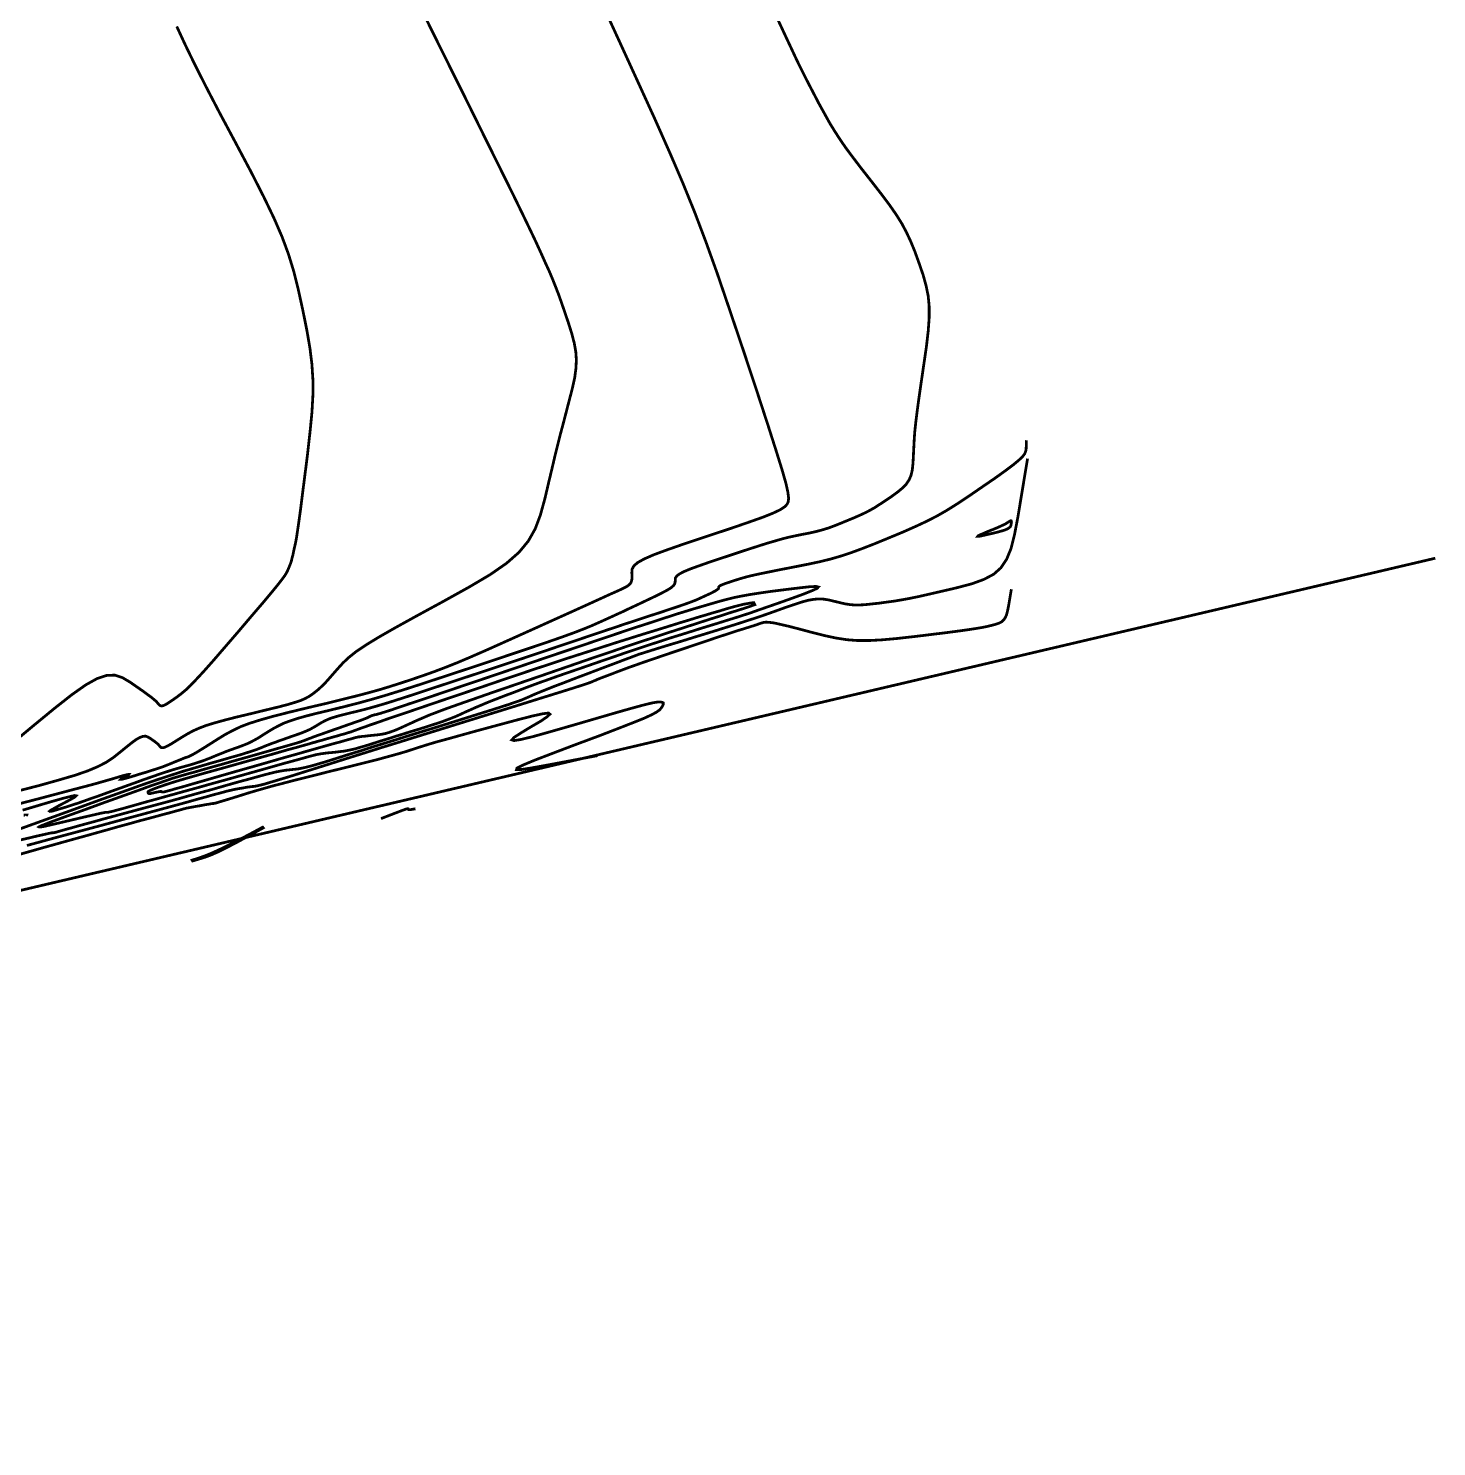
# Model space of a CAD drawing. Header units: metres. Extents: x 368659 to 369057, y 2280132 to 2280625.
# Drawn here: x 368955.6 to 369057.3, y 2280278.7 to 2280381.2 of the extents above; entities that cross this region are included whole.
import ezdxf

# ---------------------------------------------------------------- set-up
doc = ezdxf.new("R2010")
doc.units = ezdxf.units.M
doc.header["$MEASUREMENT"] = 0
doc.layers.add('CVL_CURV_D', color=22, linetype='Continuous')
doc.layers.add('CVL_CURV_G', color=30, linetype='Continuous')

msp = doc.modelspace()

# ---------------------------------------------------------------- linework, layer by layer
at = {"layer": 'CVL_CURV_D', "const_width": 0.2, "elevation": 1896.05}
msp.add_lwpolyline([(368659.21, 2280503.76), (368784.29, 2280278.8), (369057.25, 2280342.89)], dxfattribs=at)
at = {"layer": 'CVL_CURV_D', "color": 22, "linetype": 'Continuous', "const_width": 0.2}
for points, elevation in [([(368954.51, 2280325.99), (368956.34, 2280326.46), (368957.8, 2280326.87), (368958.96, 2280327.21), (368959.88, 2280327.53), (368960.61, 2280327.84), (368961.21, 2280328.15), (368961.73, 2280328.5), (368962.24, 2280328.91), (368962.72, 2280329.3), (368963.1, 2280329.6), (368963.41, 2280329.82), (368963.66, 2280329.95), (368963.86, 2280330.02), (368964.04, 2280330.03), (368964.2, 2280329.97), (368964.37, 2280329.87), (368964.53, 2280329.76), (368964.66, 2280329.67), (368964.76, 2280329.59), (368964.84, 2280329.53), (368964.91, 2280329.47), (368964.97, 2280329.41), (368965.02, 2280329.35), (368965.08, 2280329.28), (368965.14, 2280329.22), (368965.21, 2280329.19), (368965.31, 2280329.19), (368965.45, 2280329.24), (368965.64, 2280329.33), (368965.89, 2280329.47), (368966.21, 2280329.67), (368966.61, 2280329.92), (368967.04, 2280330.18), (368967.46, 2280330.41), (368967.89, 2280330.6), (368968.38, 2280330.79), (368968.96, 2280330.97), (368969.68, 2280331.17), (368970.57, 2280331.4), (368971.67, 2280331.66), (368972.77, 2280331.93), (368973.64, 2280332.14), (368974.33, 2280332.32), (368974.86, 2280332.48), (368975.26, 2280332.61), (368975.57, 2280332.75), (368975.83, 2280332.89), (368976.06, 2280333.04), (368976.27, 2280333.2), (368976.46, 2280333.35), (368976.64, 2280333.51), (368976.83, 2280333.69), (368977.04, 2280333.9), (368977.28, 2280334.17), (368977.57, 2280334.5), (368977.92, 2280334.9), (368978.31, 2280335.33), (368978.75, 2280335.74), (368979.28, 2280336.16), (368979.98, 2280336.63), (368980.9, 2280337.19), (368982.09, 2280337.87), (368983.61, 2280338.71), (368985.52, 2280339.75), (368987.43, 2280340.81), (368988.95, 2280341.71), (368990.13, 2280342.53), (368991.02, 2280343.31), (368991.69, 2280344.12), (368992.19, 2280345), (368992.57, 2280346.01), (368992.9, 2280347.21), (368993.18, 2280348.41), (368993.42, 2280349.41), (368993.62, 2280350.27), (368993.81, 2280351.03), (368993.99, 2280351.76), (368994.19, 2280352.5), (368994.4, 2280353.31), (368994.64, 2280354.24), (368994.88, 2280355.16), (368995.05, 2280355.93), (368995.14, 2280356.61), (368995.17, 2280357.22), (368995.13, 2280357.81), (368995.02, 2280358.43), (368994.84, 2280359.12), (368994.59, 2280359.92), (368994.32, 2280360.71), (368994.09, 2280361.38), (368993.88, 2280361.97), (368993.67, 2280362.51), (368993.46, 2280363.04), (368993.22, 2280363.61), (368992.93, 2280364.24), (368992.6, 2280364.98), (368992.23, 2280365.79), (368991.81, 2280366.67), (368991.29, 2280367.75), (368990.62, 2280369.13), (368989.73, 2280370.93), (368988.58, 2280373.25), (368987.12, 2280376.21), (368985.27, 2280379.93), (368983.43, 2280383.65)], 1896.75), ([(369009.52, 2280382.28), (369010.16, 2280380.9), (369010.69, 2280379.77), (369011.13, 2280378.83), (369011.53, 2280378.02), (369011.9, 2280377.29), (369012.28, 2280376.56), (369012.69, 2280375.77), (369013.11, 2280375.01), (369013.48, 2280374.34), (369013.85, 2280373.74), (369014.23, 2280373.15), (369014.65, 2280372.54), (369015.15, 2280371.87), (369015.75, 2280371.08), (369016.48, 2280370.15), (369017.21, 2280369.21), (369017.81, 2280368.41), (369018.29, 2280367.72), (369018.69, 2280367.08), (369019.02, 2280366.46), (369019.33, 2280365.8), (369019.63, 2280365.07), (369019.94, 2280364.21), (369020.24, 2280363.34), (369020.45, 2280362.57), (369020.6, 2280361.84), (369020.67, 2280361.09), (369020.67, 2280360.26), (369020.6, 2280359.31), (369020.47, 2280358.18), (369020.27, 2280356.81), (369020.07, 2280355.44), (369019.91, 2280354.33), (369019.79, 2280353.43), (369019.7, 2280352.69), (369019.63, 2280352.05), (369019.59, 2280351.48), (369019.56, 2280350.92), (369019.53, 2280350.32), (369019.5, 2280349.74), (369019.45, 2280349.27), (369019.36, 2280348.88), (369019.22, 2280348.55), (369019.02, 2280348.25), (369018.75, 2280347.97), (369018.4, 2280347.68), (369017.95, 2280347.35), (369017.49, 2280347.04), (369017.09, 2280346.78), (369016.74, 2280346.55), (369016.4, 2280346.36), (369016.06, 2280346.18), (369015.69, 2280346.01), (369015.26, 2280345.82), (369014.75, 2280345.61), (369014.24, 2280345.4), (369013.81, 2280345.23), (369013.44, 2280345.09), (369013.09, 2280344.98), (369012.74, 2280344.88), (369012.38, 2280344.79), (369011.97, 2280344.7), (369011.49, 2280344.61), (369011, 2280344.51), (369010.54, 2280344.41), (369010.06, 2280344.29), (369009.54, 2280344.14), (369008.92, 2280343.96), (369008.17, 2280343.72), (369007.24, 2280343.42), (369006.1, 2280343.04), (369004.97, 2280342.67), (369004.09, 2280342.36), (369003.42, 2280342.12), (369002.94, 2280341.92), (369002.62, 2280341.75), (369002.42, 2280341.6), (369002.33, 2280341.46), (369002.32, 2280341.31), (369002.31, 2280341.16), (369002.27, 2280341.03), (369002.18, 2280340.9), (369002.02, 2280340.76), (369001.77, 2280340.6), (369001.43, 2280340.42), (369000.98, 2280340.19), (369000.41, 2280339.92), (368999.82, 2280339.64), (368999.33, 2280339.41), (368998.9, 2280339.21), (368998.51, 2280339.02), (368998.13, 2280338.85), (368997.74, 2280338.67), (368997.3, 2280338.47), (368996.79, 2280338.24), (368996.25, 2280338), (368995.68, 2280337.77), (368995.01, 2280337.51), (368994.18, 2280337.21), (368993.12, 2280336.84), (368991.76, 2280336.38), (368990.05, 2280335.81), (368987.9, 2280335.09), (368985.74, 2280334.38), (368983.98, 2280333.8), (368982.55, 2280333.34), (368981.35, 2280332.97), (368980.32, 2280332.67), (368979.37, 2280332.41), (368978.43, 2280332.17), (368977.42, 2280331.92), (368976.45, 2280331.69), (368975.66, 2280331.49), (368975.02, 2280331.31), (368974.5, 2280331.14), (368974.06, 2280330.98), (368973.67, 2280330.79), (368973.29, 2280330.59), (368972.89, 2280330.35), (368972.51, 2280330.11), (368972.2, 2280329.91), (368971.93, 2280329.76), (368971.69, 2280329.63), (368971.47, 2280329.52), (368971.25, 2280329.43), (368971.02, 2280329.34), (368970.75, 2280329.24), (368970.49, 2280329.15), (368970.27, 2280329.07), (368970.07, 2280329), (368969.88, 2280328.93), (368969.69, 2280328.85), (368969.49, 2280328.77), (368969.26, 2280328.68), (368968.99, 2280328.57), (368968.71, 2280328.45), (368968.47, 2280328.36), (368968.24, 2280328.27), (368968.01, 2280328.19), (368967.76, 2280328.11), (368967.48, 2280328.02), (368967.14, 2280327.92), (368966.73, 2280327.81), (368966.31, 2280327.69), (368965.91, 2280327.57), (368965.51, 2280327.44), (368965.08, 2280327.3), (368964.57, 2280327.12), (368963.96, 2280326.91), (368963.22, 2280326.64), (368962.3, 2280326.31), (368961.38, 2280325.98), (368960.64, 2280325.71), (368960.03, 2280325.5), (368959.53, 2280325.32), (368959.1, 2280325.17), (368958.71, 2280325.05), (368958.33, 2280324.92), (368957.92, 2280324.8), (368957.55, 2280324.69), (368957.28, 2280324.61), (368957.13, 2280324.59), (368957.1, 2280324.61), (368957.19, 2280324.68), (368957.41, 2280324.8), (368957.74, 2280324.99), (368958.2, 2280325.23), (368958.65, 2280325.47), (368958.93, 2280325.63), (368959.02, 2280325.72), (368958.92, 2280325.74), (368958.6, 2280325.67), (368958.05, 2280325.53), (368957.27, 2280325.31), (368956.22, 2280325), (368955.15, 2280324.68)], 1897.25), ([(368954.27, 2280329.4), (368955.85, 2280330.72), (368957.43, 2280332.02), (368958.7, 2280333.02), (368959.72, 2280333.74), (368960.55, 2280334.2), (368961.23, 2280334.42), (368961.81, 2280334.44), (368962.36, 2280334.26), (368962.92, 2280333.93), (368963.45, 2280333.56), (368963.87, 2280333.27), (368964.19, 2280333.03), (368964.44, 2280332.85), (368964.62, 2280332.7), (368964.76, 2280332.58), (368964.86, 2280332.48), (368964.94, 2280332.38), (368965.02, 2280332.29), (368965.11, 2280332.23), (368965.2, 2280332.21), (368965.33, 2280332.24), (368965.48, 2280332.31), (368965.68, 2280332.43), (368965.93, 2280332.6), (368966.25, 2280332.82), (368966.58, 2280333.07), (368966.92, 2280333.35), (368967.28, 2280333.69), (368967.7, 2280334.13), (368968.23, 2280334.7), (368968.88, 2280335.43), (368969.69, 2280336.37), (368970.71, 2280337.55), (368971.71, 2280338.73), (368972.51, 2280339.66), (368973.12, 2280340.39), (368973.57, 2280340.94), (368973.89, 2280341.35), (368974.11, 2280341.65), (368974.25, 2280341.89), (368974.34, 2280342.08), (368974.41, 2280342.25), (368974.47, 2280342.4), (368974.53, 2280342.55), (368974.58, 2280342.71), (368974.62, 2280342.89), (368974.68, 2280343.11), (368974.73, 2280343.36), (368974.8, 2280343.68), (368974.88, 2280344.02), (368974.95, 2280344.41), (368975.02, 2280344.88), (368975.11, 2280345.5), (368975.22, 2280346.29), (368975.35, 2280347.33), (368975.52, 2280348.65), (368975.73, 2280350.31), (368975.92, 2280352), (368976.06, 2280353.42), (368976.13, 2280354.66), (368976.13, 2280355.79), (368976.06, 2280356.89), (368975.92, 2280358.04), (368975.7, 2280359.33), (368975.4, 2280360.82), (368975.07, 2280362.32), (368974.74, 2280363.64), (368974.36, 2280364.88), (368973.9, 2280366.12), (368973.32, 2280367.46), (368972.59, 2280368.98), (368971.67, 2280370.79), (368970.52, 2280372.96), (368969.36, 2280375.13), (368968.41, 2280376.96), (368967.61, 2280378.54), (368966.92, 2280379.96), (368966.29, 2280381.32)], 1896.5), ([(369027.7, 2280351.42), (369027.68, 2280350.82), (369027.65, 2280350.63), (369027.57, 2280350.43), (369027.4, 2280350.21), (369027.12, 2280349.95), (369026.72, 2280349.62), (369026.16, 2280349.2), (369025.42, 2280348.67), (369024.47, 2280348.02), (369023.51, 2280347.36), (369022.68, 2280346.81), (369021.93, 2280346.34), (369021.23, 2280345.94), (369020.51, 2280345.57), (369019.72, 2280345.2), (369018.82, 2280344.8), (369017.76, 2280344.36), (369016.69, 2280343.92), (369015.79, 2280343.57), (369015, 2280343.28), (369014.27, 2280343.04), (369013.55, 2280342.83), (369012.78, 2280342.64), (369011.93, 2280342.46), (369010.92, 2280342.26), (369009.94, 2280342.07), (369009.15, 2280341.91), (369008.51, 2280341.78), (369008, 2280341.67), (369007.58, 2280341.57), (369007.21, 2280341.47), (369006.88, 2280341.37), (369006.53, 2280341.26), (369006.21, 2280341.15), (369005.96, 2280341.07), (369005.77, 2280341), (369005.63, 2280340.94), (369005.54, 2280340.89), (369005.49, 2280340.85), (369005.46, 2280340.81), (369005.46, 2280340.77), (369005.45, 2280340.73), (369005.43, 2280340.68), (369005.38, 2280340.64), (369005.3, 2280340.58), (369005.18, 2280340.51), (369005.01, 2280340.42), (369004.79, 2280340.31), (369004.5, 2280340.18), (369004.2, 2280340.04), (369003.92, 2280339.91), (369003.62, 2280339.79), (369003.3, 2280339.67), (369002.91, 2280339.53), (369002.44, 2280339.37), (369001.86, 2280339.18), (369001.15, 2280338.94), (369000.42, 2280338.71), (368999.79, 2280338.5), (368999.22, 2280338.31), (368998.66, 2280338.13), (368998.08, 2280337.93), (368997.44, 2280337.72), (368996.7, 2280337.47), (368995.81, 2280337.17), (368994.9, 2280336.86), (368994.06, 2280336.58), (368993.23, 2280336.3), (368992.34, 2280336), (368991.33, 2280335.66), (368990.12, 2280335.26), (368988.65, 2280334.77), (368986.86, 2280334.18), (368985.07, 2280333.59), (368983.63, 2280333.11), (368982.48, 2280332.74), (368981.57, 2280332.45), (368980.83, 2280332.23), (368980.2, 2280332.05), (368979.63, 2280331.9), (368979.05, 2280331.76), (368978.51, 2280331.63), (368978.08, 2280331.52), (368977.73, 2280331.42), (368977.44, 2280331.33), (368977.19, 2280331.23), (368976.98, 2280331.13), (368976.77, 2280331.02), (368976.55, 2280330.89), (368976.33, 2280330.75), (368976.13, 2280330.64), (368975.94, 2280330.53), (368975.72, 2280330.43), (368975.48, 2280330.33), (368975.2, 2280330.22), (368974.85, 2280330.1), (368974.42, 2280329.95), (368974, 2280329.8), (368973.65, 2280329.68), (368973.37, 2280329.57), (368973.13, 2280329.49), (368972.93, 2280329.41), (368972.74, 2280329.34), (368972.55, 2280329.26), (368972.35, 2280329.18), (368972.13, 2280329.09), (368971.9, 2280329.01), (368971.63, 2280328.92), (368971.28, 2280328.81), (368970.84, 2280328.67), (368970.26, 2280328.51), (368969.54, 2280328.3), (368968.62, 2280328.04), (368967.67, 2280327.76), (368966.78, 2280327.5), (368965.88, 2280327.21), (368964.9, 2280326.89), (368963.76, 2280326.5), (368962.39, 2280326.01), (368960.71, 2280325.41), (368958.65, 2280324.66), (368956.6, 2280323.92), (368954.99, 2280323.34)], 1897.5), ([(368954.78, 2280322.48), (368955.61, 2280322.67), (368956.23, 2280322.82), (368956.69, 2280322.92), (368956.99, 2280322.99), (368957.18, 2280323.03), (368957.28, 2280323.05), (368957.31, 2280323.05), (368957.33, 2280323.04), (368957.37, 2280323.05), (368957.45, 2280323.06), (368957.57, 2280323.09), (368957.74, 2280323.14), (368957.99, 2280323.21), (368958.3, 2280323.3), (368958.71, 2280323.41), (368959.13, 2280323.53), (368959.53, 2280323.64), (368959.94, 2280323.75), (368960.38, 2280323.87), (368960.91, 2280324.02), (368961.54, 2280324.19), (368962.32, 2280324.4), (368963.28, 2280324.66), (368964.25, 2280324.92), (368965.08, 2280325.14), (368965.82, 2280325.34), (368966.51, 2280325.53), (368967.21, 2280325.73), (368967.96, 2280325.94), (368968.82, 2280326.17), (368969.82, 2280326.46), (368970.81, 2280326.74), (368971.6, 2280326.95), (368972.21, 2280327.12), (368972.68, 2280327.25), (368973.03, 2280327.34), (368973.29, 2280327.4), (368973.49, 2280327.45), (368973.65, 2280327.48), (368973.81, 2280327.51), (368973.94, 2280327.53), (368974.06, 2280327.55), (368974.19, 2280327.57), (368974.32, 2280327.58), (368974.47, 2280327.6), (368974.65, 2280327.62), (368974.87, 2280327.64), (368975.1, 2280327.67), (368975.35, 2280327.72), (368975.63, 2280327.78), (368975.99, 2280327.87), (368976.44, 2280328), (368977.02, 2280328.17), (368977.75, 2280328.4), (368978.66, 2280328.69), (368979.61, 2280328.98), (368980.44, 2280329.25), (368981.22, 2280329.49), (368982, 2280329.73), (368982.85, 2280330), (368983.82, 2280330.3), (368984.97, 2280330.65), (368986.35, 2280331.08), (368987.72, 2280331.51), (368988.81, 2280331.85), (368989.66, 2280332.12), (368990.31, 2280332.33), (368990.8, 2280332.5), (368991.18, 2280332.63), (368991.48, 2280332.76), (368991.74, 2280332.87), (368992, 2280332.99), (368992.28, 2280333.11), (368992.6, 2280333.24), (368993, 2280333.4), (368993.52, 2280333.61), (368994.19, 2280333.86), (368995.04, 2280334.19), (368996.1, 2280334.59), (368997.15, 2280334.99), (368997.98, 2280335.3), (368998.61, 2280335.54), (368999.07, 2280335.71), (368999.38, 2280335.83), (368999.57, 2280335.9), (368999.68, 2280335.94), (368999.71, 2280335.96), (368999.75, 2280335.97), (368999.87, 2280336), (369000.09, 2280336.07), (369000.44, 2280336.18), (369000.95, 2280336.34), (369001.66, 2280336.56), (369002.6, 2280336.84), (369003.79, 2280337.21), (369005, 2280337.58), (369005.99, 2280337.89), (369006.82, 2280338.15), (369007.53, 2280338.38), (369008.18, 2280338.59), (369008.8, 2280338.8), (369009.45, 2280339.03), (369010.17, 2280339.29), (369010.87, 2280339.53), (369011.45, 2280339.72), (369011.93, 2280339.85), (369012.34, 2280339.92), (369012.71, 2280339.95), (369013.06, 2280339.93), (369013.43, 2280339.87), (369013.84, 2280339.77), (369014.25, 2280339.67), (369014.6, 2280339.59), (369014.93, 2280339.54), (369015.26, 2280339.51), (369015.61, 2280339.51), (369016.01, 2280339.53), (369016.48, 2280339.58), (369017.04, 2280339.64), (369017.62, 2280339.72), (369018.15, 2280339.79), (369018.68, 2280339.88), (369019.23, 2280339.98), (369019.87, 2280340.11), (369020.62, 2280340.28), (369021.53, 2280340.49), (369022.65, 2280340.75), (369023.75, 2280341.04), (369024.63, 2280341.36), (369025.33, 2280341.73), (369025.86, 2280342.2), (369026.27, 2280342.82), (369026.59, 2280343.6), (369026.84, 2280344.61), (369027.08, 2280345.86), (369027.78, 2280350.09)], 1897.5), ([(369025.13, 2280344.66), (369025.55, 2280344.76), (369025.88, 2280344.85), (369026.12, 2280344.92), (369026.31, 2280345), (369026.43, 2280345.07), (369026.52, 2280345.15), (369026.57, 2280345.23), (369026.59, 2280345.34), (369026.61, 2280345.44), (369026.62, 2280345.51), (369026.61, 2280345.56), (369026.6, 2280345.59), (369026.57, 2280345.6), (369026.53, 2280345.58), (369026.47, 2280345.55), (369026.39, 2280345.5), (369026.31, 2280345.45), (369026.22, 2280345.39), (369026.11, 2280345.33), (369025.97, 2280345.27), (369025.8, 2280345.19), (369025.58, 2280345.09), (369025.29, 2280344.97), (369024.93, 2280344.83), (369024.59, 2280344.68), (369024.35, 2280344.58), (369024.21, 2280344.51), (369024.18, 2280344.47), (369024.25, 2280344.47), (369024.43, 2280344.5), (369024.73, 2280344.57), (369025.13, 2280344.66)], 1897.75), ([(369000.88, 2280338.35), (369001.48, 2280338.55), (369001.99, 2280338.71), (369002.44, 2280338.86), (369002.87, 2280338.99), (369003.29, 2280339.12), (369003.75, 2280339.26), (369004.27, 2280339.41), (369004.88, 2280339.59), (369005.5, 2280339.77), (369006.06, 2280339.92), (369006.59, 2280340.05), (369007.14, 2280340.16), (369007.75, 2280340.27), (369008.46, 2280340.38), (369009.3, 2280340.5), (369010.33, 2280340.63), (369011.33, 2280340.75), (369012.05, 2280340.83), (369012.49, 2280340.85), (369012.66, 2280340.81), (369012.57, 2280340.71), (369012.2, 2280340.54), (369011.57, 2280340.29), (369010.69, 2280339.97), (369009.76, 2280339.64), (369008.98, 2280339.37), (369008.32, 2280339.14), (369007.73, 2280338.93), (369007.17, 2280338.75), (369006.61, 2280338.57), (369005.99, 2280338.38), (369005.29, 2280338.16), (369004.6, 2280337.95), (369004.02, 2280337.77), (369003.52, 2280337.61), (369003.08, 2280337.47), (369002.66, 2280337.34), (369002.23, 2280337.21), (369001.76, 2280337.06), (369001.23, 2280336.88), (369000.69, 2280336.71), (369000.2, 2280336.55), (368999.72, 2280336.39), (368999.22, 2280336.22), (368998.65, 2280336.03), (368997.99, 2280335.8), (368997.19, 2280335.53), (368996.21, 2280335.19), (368995.23, 2280334.85), (368994.41, 2280334.57), (368993.72, 2280334.33), (368993.11, 2280334.11), (368992.54, 2280333.91), (368991.97, 2280333.7), (368991.36, 2280333.47), (368990.67, 2280333.2), (368989.99, 2280332.95), (368989.43, 2280332.73), (368988.96, 2280332.55), (368988.57, 2280332.39), (368988.22, 2280332.24), (368987.88, 2280332.1), (368987.53, 2280331.94), (368987.14, 2280331.77), (368986.76, 2280331.59), (368986.42, 2280331.44), (368986.09, 2280331.31), (368985.75, 2280331.18), (368985.37, 2280331.04), (368984.93, 2280330.9), (368984.41, 2280330.73), (368983.78, 2280330.53), (368983.14, 2280330.34), (368982.61, 2280330.17), (368982.17, 2280330.04), (368981.78, 2280329.91), (368981.42, 2280329.8), (368981.06, 2280329.69), (368980.68, 2280329.57), (368980.25, 2280329.43), (368979.82, 2280329.3), (368979.47, 2280329.2), (368979.17, 2280329.11), (368978.9, 2280329.05), (368978.66, 2280329), (368978.41, 2280328.95), (368978.14, 2280328.92), (368977.84, 2280328.88), (368977.54, 2280328.85), (368977.3, 2280328.83), (368977.11, 2280328.81), (368976.95, 2280328.79), (368976.83, 2280328.77), (368976.72, 2280328.76), (368976.63, 2280328.74), (368976.53, 2280328.72), (368976.4, 2280328.7), (368976.2, 2280328.65), (368975.89, 2280328.57), (368975.43, 2280328.44), (368974.78, 2280328.26), (368973.89, 2280328.02), (368972.74, 2280327.69), (368971.28, 2280327.28), (368969.82, 2280326.87), (368968.66, 2280326.55), (368967.78, 2280326.3), (368967.12, 2280326.12), (368966.65, 2280325.99), (368966.33, 2280325.9), (368966.12, 2280325.84), (368965.98, 2280325.8), (368965.85, 2280325.77), (368965.71, 2280325.73), (368965.54, 2280325.68), (368965.31, 2280325.62), (368965, 2280325.53), (368964.6, 2280325.42), (368964.09, 2280325.28), (368963.46, 2280325.1), (368962.82, 2280324.92), (368962.32, 2280324.78), (368961.94, 2280324.68), (368961.66, 2280324.6), (368961.47, 2280324.56), (368961.35, 2280324.53), (368961.29, 2280324.52), (368961.26, 2280324.53), (368961.23, 2280324.53), (368961.16, 2280324.53), (368961.02, 2280324.5), (368960.81, 2280324.46), (368960.5, 2280324.39), (368960.07, 2280324.29), (368959.5, 2280324.16), (368958.78, 2280323.99), (368958.06, 2280323.82), (368957.5, 2280323.69), (368957.07, 2280323.59), (368956.76, 2280323.52), (368956.55, 2280323.48), (368956.42, 2280323.46), (368956.35, 2280323.46), (368956.33, 2280323.47), (368956.36, 2280323.49), (368956.48, 2280323.55), (368956.72, 2280323.64), (368957.12, 2280323.8), (368957.72, 2280324.02), (368958.54, 2280324.32), (368959.63, 2280324.71), (368961.02, 2280325.22), (368962.42, 2280325.72), (368963.54, 2280326.12), (368964.41, 2280326.44), (368965.09, 2280326.67), (368965.61, 2280326.85), (368966.01, 2280326.99), (368966.35, 2280327.09), (368966.65, 2280327.18), (368966.93, 2280327.26), (368967.18, 2280327.33), (368967.42, 2280327.39), (368967.66, 2280327.46), (368967.91, 2280327.53), (368968.21, 2280327.62), (368968.57, 2280327.72), (368968.99, 2280327.84), (368969.43, 2280327.96), (368969.82, 2280328.07), (368970.2, 2280328.18), (368970.59, 2280328.29), (368971.02, 2280328.41), (368971.52, 2280328.55), (368972.12, 2280328.72), (368972.85, 2280328.93), (368973.58, 2280329.14), (368974.15, 2280329.3), (368974.6, 2280329.43), (368974.95, 2280329.53), (368975.21, 2280329.61), (368975.41, 2280329.68), (368975.57, 2280329.74), (368975.7, 2280329.79), (368975.84, 2280329.85), (368975.99, 2280329.9), (368976.16, 2280329.97), (368976.38, 2280330.05), (368976.67, 2280330.15), (368977.04, 2280330.28), (368977.51, 2280330.45), (368978.09, 2280330.65), (368978.68, 2280330.86), (368979.14, 2280331.02), (368979.5, 2280331.14), (368979.76, 2280331.24), (368979.94, 2280331.31), (368980.07, 2280331.36), (368980.15, 2280331.4), (368980.21, 2280331.43), (368980.25, 2280331.45), (368980.29, 2280331.47), (368980.33, 2280331.49), (368980.38, 2280331.51), (368980.43, 2280331.53), (368980.5, 2280331.55), (368980.58, 2280331.57), (368980.69, 2280331.59), (368980.8, 2280331.62), (368980.91, 2280331.65), (368981.03, 2280331.68), (368981.17, 2280331.73), (368981.34, 2280331.78), (368981.56, 2280331.85), (368981.84, 2280331.94), (368982.18, 2280332.06), (368982.58, 2280332.19), (368983.04, 2280332.35), (368983.65, 2280332.55), (368984.46, 2280332.82), (368985.55, 2280333.19), (368986.97, 2280333.67), (368988.81, 2280334.29), (368991.11, 2280335.07), (368993.43, 2280335.86), (368995.28, 2280336.48), (368996.75, 2280336.98), (368997.91, 2280337.37), (368998.83, 2280337.68), (368999.58, 2280337.93), (369000.24, 2280338.14), (369000.88, 2280338.35)], 1897.75), ([(368955.46, 2280322.13), (368956.28, 2280322.35), (368957.37, 2280322.65), (368958.79, 2280323.03), (368960.58, 2280323.51), (368962.38, 2280324), (368963.83, 2280324.39), (368964.98, 2280324.7), (368965.9, 2280324.95), (368966.64, 2280325.15), (368967.25, 2280325.32), (368967.81, 2280325.48), (368968.37, 2280325.63), (368968.89, 2280325.78), (368969.31, 2280325.89), (368969.65, 2280325.98), (368969.93, 2280326.06), (368970.16, 2280326.11), (368970.37, 2280326.16), (368970.57, 2280326.2), (368970.78, 2280326.24), (368970.99, 2280326.27), (368971.15, 2280326.3), (368971.3, 2280326.33), (368971.42, 2280326.35), (368971.53, 2280326.36), (368971.65, 2280326.38), (368971.77, 2280326.39), (368971.9, 2280326.4), (368972.06, 2280326.43), (368972.29, 2280326.48), (368972.61, 2280326.56), (368973.07, 2280326.7), (368973.71, 2280326.89), (368974.57, 2280327.15), (368975.68, 2280327.5), (368977.08, 2280327.94), (368978.53, 2280328.4), (368979.81, 2280328.8), (368981.01, 2280329.18), (368982.22, 2280329.55), (368983.53, 2280329.96), (368985.02, 2280330.42), (368986.79, 2280330.97), (368988.92, 2280331.63), (368991.02, 2280332.28), (368992.68, 2280332.8), (368993.94, 2280333.19), (368994.87, 2280333.48), (368995.52, 2280333.69), (368995.95, 2280333.83), (368996.2, 2280333.92), (368996.35, 2280333.98), (368996.45, 2280334.03), (368996.56, 2280334.07), (368996.69, 2280334.13), (368996.86, 2280334.2), (368997.07, 2280334.28), (368997.34, 2280334.38), (368997.69, 2280334.51), (368998.12, 2280334.68), (368998.58, 2280334.85), (368999, 2280335.01), (368999.44, 2280335.16), (368999.91, 2280335.33), (369000.47, 2280335.52), (369001.14, 2280335.75), (369001.96, 2280336.03), (369002.98, 2280336.37), (369003.98, 2280336.71), (369004.79, 2280336.98), (369005.43, 2280337.2), (369005.93, 2280337.36), (369006.33, 2280337.49), (369006.65, 2280337.6), (369006.94, 2280337.69), (369007.21, 2280337.77), (369007.46, 2280337.85), (369007.66, 2280337.91), (369007.84, 2280337.97), (369007.99, 2280338.01), (369008.12, 2280338.06), (369008.25, 2280338.1), (369008.38, 2280338.15), (369008.53, 2280338.2), (369008.7, 2280338.25), (369008.89, 2280338.27), (369009.14, 2280338.25), (369009.47, 2280338.21), (369009.91, 2280338.11), (369010.48, 2280337.98), (369011.22, 2280337.79), (369012.15, 2280337.54), (369013.1, 2280337.3), (369013.94, 2280337.12), (369014.72, 2280337), (369015.5, 2280336.94), (369016.33, 2280336.94), (369017.26, 2280336.99), (369018.37, 2280337.09), (369019.7, 2280337.24), (369021.01, 2280337.4), (369022.06, 2280337.53), (369022.89, 2280337.64), (369023.54, 2280337.73), (369024.05, 2280337.81), (369024.47, 2280337.88), (369024.82, 2280337.95), (369025.16, 2280338.03), (369025.47, 2280338.11), (369025.72, 2280338.2), (369025.92, 2280338.3), (369026.06, 2280338.44), (369026.18, 2280338.61), (369026.27, 2280338.83), (369026.34, 2280339.11), (369026.41, 2280339.46), (369026.61, 2280340.65)], 1897.25), ([(368983.54, 2280324.78), (368983.29, 2280324.74), (368983.22, 2280324.72), (368983.16, 2280324.71), (368983.11, 2280324.71), (368983.08, 2280324.71), (368983.06, 2280324.71), (368983.04, 2280324.72), (368983.03, 2280324.74), (368983.03, 2280324.76), (368983.02, 2280324.78), (368982.99, 2280324.79), (368982.94, 2280324.78), (368982.85, 2280324.76), (368982.73, 2280324.71), (368982.55, 2280324.65), (368982.32, 2280324.56), (368982.03, 2280324.45), (368981.05, 2280324.07)], 1896.75), ([(368955.42, 2280324.25), (368955.45, 2280324.33), (368955.23, 2280324.32)], 1897.5)]:
    msp.add_lwpolyline(points, dxfattribs=dict(at, elevation=elevation))
at = {"layer": 'CVL_CURV_G', "color": 30, "linetype": 'Continuous', "const_width": 0.2}
for points, elevation in [([(368954.66, 2280325.08), (368956.4, 2280325.53), (368957.79, 2280325.9), (368958.88, 2280326.19), (368959.73, 2280326.41), (368960.4, 2280326.59), (368960.93, 2280326.74), (368961.38, 2280326.87), (368961.8, 2280326.99), (368962.18, 2280327.11), (368962.47, 2280327.19), (368962.67, 2280327.24), (368962.79, 2280327.26), (368962.82, 2280327.26), (368962.79, 2280327.22), (368962.69, 2280327.16), (368962.53, 2280327.08), (368962.37, 2280326.99), (368962.27, 2280326.93), (368962.25, 2280326.91), (368962.32, 2280326.91), (368962.47, 2280326.95), (368962.73, 2280327.02), (368963.08, 2280327.12), (368963.55, 2280327.27), (368964.03, 2280327.41), (368964.43, 2280327.54), (368964.75, 2280327.64), (368965.02, 2280327.73), (368965.26, 2280327.81), (368965.49, 2280327.9), (368965.72, 2280327.99), (368965.96, 2280328.09), (368966.2, 2280328.19), (368966.4, 2280328.27), (368966.56, 2280328.33), (368966.69, 2280328.39), (368966.79, 2280328.43), (368966.89, 2280328.47), (368966.99, 2280328.5), (368967.08, 2280328.53), (368967.19, 2280328.57), (368967.31, 2280328.63), (368967.46, 2280328.71), (368967.66, 2280328.82), (368967.92, 2280328.98), (368968.26, 2280329.19), (368968.69, 2280329.46), (368969.24, 2280329.81), (368969.81, 2280330.16), (368970.36, 2280330.45), (368970.92, 2280330.72), (368971.56, 2280330.96), (368972.32, 2280331.2), (368973.24, 2280331.46), (368974.38, 2280331.75), (368975.78, 2280332.09), (368977.2, 2280332.42), (368978.36, 2280332.71), (368979.33, 2280332.95), (368980.16, 2280333.17), (368980.92, 2280333.38), (368981.64, 2280333.6), (368982.4, 2280333.84), (368983.25, 2280334.12), (368984.1, 2280334.41), (368984.89, 2280334.69), (368985.68, 2280334.99), (368986.54, 2280335.33), (368987.53, 2280335.75), (368988.72, 2280336.27), (368990.17, 2280336.92), (368991.95, 2280337.72), (368993.72, 2280338.52), (368995.12, 2280339.15), (368996.2, 2280339.64), (368997.01, 2280340.01), (368997.6, 2280340.28), (368998.03, 2280340.47), (368998.34, 2280340.61), (368998.57, 2280340.72), (368998.77, 2280340.82), (368998.92, 2280340.92), (368999.03, 2280341.01), (368999.11, 2280341.12), (368999.16, 2280341.25), (368999.19, 2280341.41), (368999.19, 2280341.61), (368999.18, 2280341.85), (368999.2, 2280342.1), (368999.33, 2280342.34), (368999.61, 2280342.58), (369000.08, 2280342.84), (369000.79, 2280343.15), (369001.77, 2280343.51), (369003.06, 2280343.96), (369004.72, 2280344.51), (369006.38, 2280345.06), (369007.68, 2280345.51), (369008.67, 2280345.86), (369009.39, 2280346.15), (369009.9, 2280346.39), (369010.22, 2280346.6), (369010.4, 2280346.79), (369010.49, 2280346.99), (369010.51, 2280347.24), (369010.46, 2280347.65), (369010.32, 2280348.29), (369010.05, 2280349.24), (369009.63, 2280350.59), (369009.05, 2280352.41), (369008.27, 2280354.8), (369007.27, 2280357.82), (369006.23, 2280360.9), (369005.34, 2280363.51), (369004.52, 2280365.79), (369003.72, 2280367.9), (369002.88, 2280369.97), (369001.94, 2280372.16), (369000.85, 2280374.62), (368999.54, 2280377.49), (368998.25, 2280380.31), (368997.21, 2280382.57)], 1897), ([(368995.87, 2280336.09), (368996.84, 2280336.4), (368997.64, 2280336.66), (368998.33, 2280336.88), (368998.94, 2280337.07), (368999.51, 2280337.25), (369000.09, 2280337.43), (369000.71, 2280337.62), (369001.43, 2280337.84), (369002.13, 2280338.06), (369002.71, 2280338.24), (369003.21, 2280338.39), (369003.66, 2280338.53), (369004.08, 2280338.66), (369004.5, 2280338.78), (369004.96, 2280338.92), (369005.49, 2280339.07), (369006.01, 2280339.23), (369006.43, 2280339.35), (369006.77, 2280339.44), (369007.06, 2280339.51), (369007.3, 2280339.57), (369007.53, 2280339.61), (369007.75, 2280339.65), (369007.99, 2280339.68), (369008.07, 2280339.53), (369007.86, 2280339.46), (369007.69, 2280339.4), (369007.54, 2280339.35), (369007.4, 2280339.3), (369007.28, 2280339.26), (369007.15, 2280339.22), (369007.01, 2280339.18), (369006.86, 2280339.13), (369006.68, 2280339.07), (369006.47, 2280339.01), (369006.19, 2280338.92), (369005.83, 2280338.8), (369005.33, 2280338.64), (369004.69, 2280338.44), (369003.86, 2280338.17), (369002.81, 2280337.83), (369001.72, 2280337.48), (369000.73, 2280337.15), (368999.77, 2280336.84), (368998.76, 2280336.5), (368997.63, 2280336.11), (368996.29, 2280335.66), (368994.67, 2280335.1), (368992.7, 2280334.42), (368990.75, 2280333.75), (368989.2, 2280333.22), (368988, 2280332.8), (368987.08, 2280332.48), (368986.4, 2280332.24), (368985.89, 2280332.06), (368985.51, 2280331.92), (368985.19, 2280331.8), (368984.91, 2280331.69), (368984.66, 2280331.6), (368984.42, 2280331.5), (368984.19, 2280331.4), (368983.94, 2280331.29), (368983.65, 2280331.17), (368983.31, 2280331.01), (368982.91, 2280330.83), (368982.5, 2280330.64), (368982.16, 2280330.49), (368981.87, 2280330.38), (368981.61, 2280330.29), (368981.37, 2280330.22), (368981.12, 2280330.17), (368980.85, 2280330.13), (368980.54, 2280330.1), (368980.24, 2280330.07), (368980, 2280330.04), (368979.82, 2280330.02), (368979.68, 2280330.01), (368979.57, 2280329.99), (368979.5, 2280329.98), (368979.44, 2280329.98), (368979.4, 2280329.97), (368979.35, 2280329.96), (368979.26, 2280329.94), (368979.12, 2280329.9), (368978.91, 2280329.84), (368978.61, 2280329.76), (368978.2, 2280329.64), (368977.67, 2280329.5), (368976.99, 2280329.31), (368976.29, 2280329.11), (368975.65, 2280328.93), (368975.03, 2280328.75), (368974.38, 2280328.57), (368973.64, 2280328.36), (368972.78, 2280328.11), (368971.73, 2280327.81), (368970.46, 2280327.45), (368969.21, 2280327.09), (368968.21, 2280326.8), (368967.44, 2280326.58), (368966.86, 2280326.41), (368966.43, 2280326.29), (368966.13, 2280326.21), (368965.91, 2280326.14), (368965.74, 2280326.1), (368965.6, 2280326.06), (368965.49, 2280326.03), (368965.4, 2280326.01), (368965.33, 2280325.99), (368965.29, 2280325.99), (368965.25, 2280325.99), (368965.22, 2280326), (368965.2, 2280326.01), (368965.18, 2280326.02), (368965.16, 2280326.03), (368965.12, 2280326.03), (368965.08, 2280326.03), (368965.01, 2280326.02), (368964.93, 2280326), (368964.83, 2280325.98), (368964.69, 2280325.95), (368964.56, 2280325.92), (368964.46, 2280325.9), (368964.38, 2280325.88), (368964.32, 2280325.88), (368964.27, 2280325.88), (368964.24, 2280325.9), (368964.23, 2280325.92), (368964.21, 2280325.95), (368964.21, 2280325.99), (368964.22, 2280326.02), (368964.26, 2280326.05), (368964.33, 2280326.09), (368964.44, 2280326.14), (368964.59, 2280326.2), (368964.79, 2280326.28), (368965.04, 2280326.37), (368965.33, 2280326.47), (368965.66, 2280326.58), (368966.07, 2280326.71), (368966.6, 2280326.87), (368967.29, 2280327.07), (368968.2, 2280327.33), (368969.36, 2280327.65), (368970.82, 2280328.06), (368972.28, 2280328.47), (368973.43, 2280328.79), (368974.32, 2280329.05), (368975, 2280329.23), (368975.49, 2280329.37), (368975.85, 2280329.47), (368976.11, 2280329.55), (368976.31, 2280329.6), (368976.49, 2280329.66), (368976.65, 2280329.7), (368976.81, 2280329.74), (368976.97, 2280329.79), (368977.14, 2280329.84), (368977.35, 2280329.9), (368977.6, 2280329.97), (368977.9, 2280330.05), (368978.19, 2280330.14), (368978.43, 2280330.2), (368978.61, 2280330.26), (368978.75, 2280330.3), (368978.86, 2280330.33), (368978.94, 2280330.36), (368979.01, 2280330.38), (368979.06, 2280330.41), (368979.12, 2280330.43), (368979.18, 2280330.45), (368979.27, 2280330.48), (368979.37, 2280330.52), (368979.51, 2280330.57), (368979.7, 2280330.64), (368979.94, 2280330.72), (368980.24, 2280330.83), (368980.57, 2280330.94), (368980.95, 2280331.07), (368981.42, 2280331.24), (368982.04, 2280331.45), (368982.85, 2280331.72), (368983.9, 2280332.08), (368985.25, 2280332.54), (368986.94, 2280333.11), (368988.65, 2280333.69), (368990.05, 2280334.17), (368991.22, 2280334.56), (368992.22, 2280334.9), (368993.12, 2280335.19), (368993.98, 2280335.48), (368994.87, 2280335.77), (368995.87, 2280336.09)], 1898), ([(368996.69, 2280328.62), (368992.97, 2280327.92), (368991.91, 2280327.73), (368991.2, 2280327.62), (368990.85, 2280327.62), (368990.88, 2280327.72), (368991.31, 2280327.94), (368992.15, 2280328.29), (368993.43, 2280328.78), (368995.14, 2280329.43), (368996.89, 2280330.08), (368998.26, 2280330.61), (368999.31, 2280331.02), (369000.08, 2280331.33), (369000.62, 2280331.58), (369000.97, 2280331.77), (369001.19, 2280331.93), (369001.31, 2280332.07), (369001.39, 2280332.2), (369001.44, 2280332.3), (369001.46, 2280332.37), (369001.46, 2280332.43), (369001.42, 2280332.46), (369001.35, 2280332.48), (369001.25, 2280332.5), (369001.12, 2280332.5), (369000.94, 2280332.48), (369000.69, 2280332.44), (369000.31, 2280332.35), (368999.76, 2280332.21), (368999, 2280332), (368997.98, 2280331.71), (368996.64, 2280331.32), (368994.96, 2280330.83), (368993.29, 2280330.35), (368992.04, 2280330), (368991.17, 2280329.79), (368990.67, 2280329.71), (368990.51, 2280329.76), (368990.67, 2280329.94), (368991.13, 2280330.24), (368991.85, 2280330.68), (368992.59, 2280331.11), (368993.06, 2280331.43), (368993.26, 2280331.62), (368993.16, 2280331.7), (368992.75, 2280331.65), (368992.01, 2280331.49), (368990.92, 2280331.21), (368989.47, 2280330.82), (368987.99, 2280330.42), (368986.8, 2280330.09), (368985.87, 2280329.83), (368985.13, 2280329.63), (368984.55, 2280329.46), (368984.07, 2280329.31), (368983.66, 2280329.18), (368983.26, 2280329.05), (368982.87, 2280328.92), (368982.46, 2280328.8), (368982, 2280328.67), (368981.45, 2280328.52), (368980.76, 2280328.33), (368979.88, 2280328.11), (368978.77, 2280327.83), (368977.38, 2280327.49), (368976, 2280327.14), (368974.87, 2280326.86), (368973.96, 2280326.62), (368973.22, 2280326.43), (368972.59, 2280326.25), (368972.03, 2280326.09), (368971.49, 2280325.93), (368970.92, 2280325.75), (368970.38, 2280325.58), (368969.95, 2280325.45), (368969.62, 2280325.35), (368969.38, 2280325.28), (368969.2, 2280325.22), (368969.08, 2280325.19), (368968.99, 2280325.17), (368968.93, 2280325.16), (368968.88, 2280325.16), (368968.82, 2280325.15), (368968.75, 2280325.14), (368968.65, 2280325.12), (368968.53, 2280325.1), (368968.37, 2280325.08), (368968.17, 2280325.04), (368967.91, 2280324.99), (368967.65, 2280324.95), (368967.45, 2280324.91), (368967.29, 2280324.88), (368967.17, 2280324.86), (368967.08, 2280324.84), (368967.01, 2280324.83), (368966.96, 2280324.82), (368966.91, 2280324.8), (368966.86, 2280324.79), (368966.77, 2280324.77), (368966.65, 2280324.73), (368966.46, 2280324.68), (368966.2, 2280324.61), (368965.85, 2280324.51), (368965.38, 2280324.39), (368964.8, 2280324.23), (368964.17, 2280324.06), (368963.56, 2280323.9), (368962.89, 2280323.71), (368962.11, 2280323.5), (368961.16, 2280323.23), (368959.98, 2280322.9), (368958.5, 2280322.49), (368956.67, 2280321.98), (368954.84, 2280321.46)], 1897), ([(368967.44, 2280321.01), (368967.91, 2280321.15), (368968.36, 2280321.29), (368968.81, 2280321.46), (368969.31, 2280321.68), (368969.89, 2280321.97), (368970.6, 2280322.34), (368971.47, 2280322.81), (368972.54, 2280323.4), (368972.5, 2280323.45), (368971.42, 2280322.87), (368970.54, 2280322.41), (368969.83, 2280322.05), (368969.24, 2280321.77), (368968.75, 2280321.55), (368968.3, 2280321.37), (368967.86, 2280321.21), (368967.4, 2280321.07), (368967.44, 2280321.01)], 1897)]:
    msp.add_lwpolyline(points, dxfattribs=dict(at, elevation=elevation))

doc.saveas('drawing.dxf')
